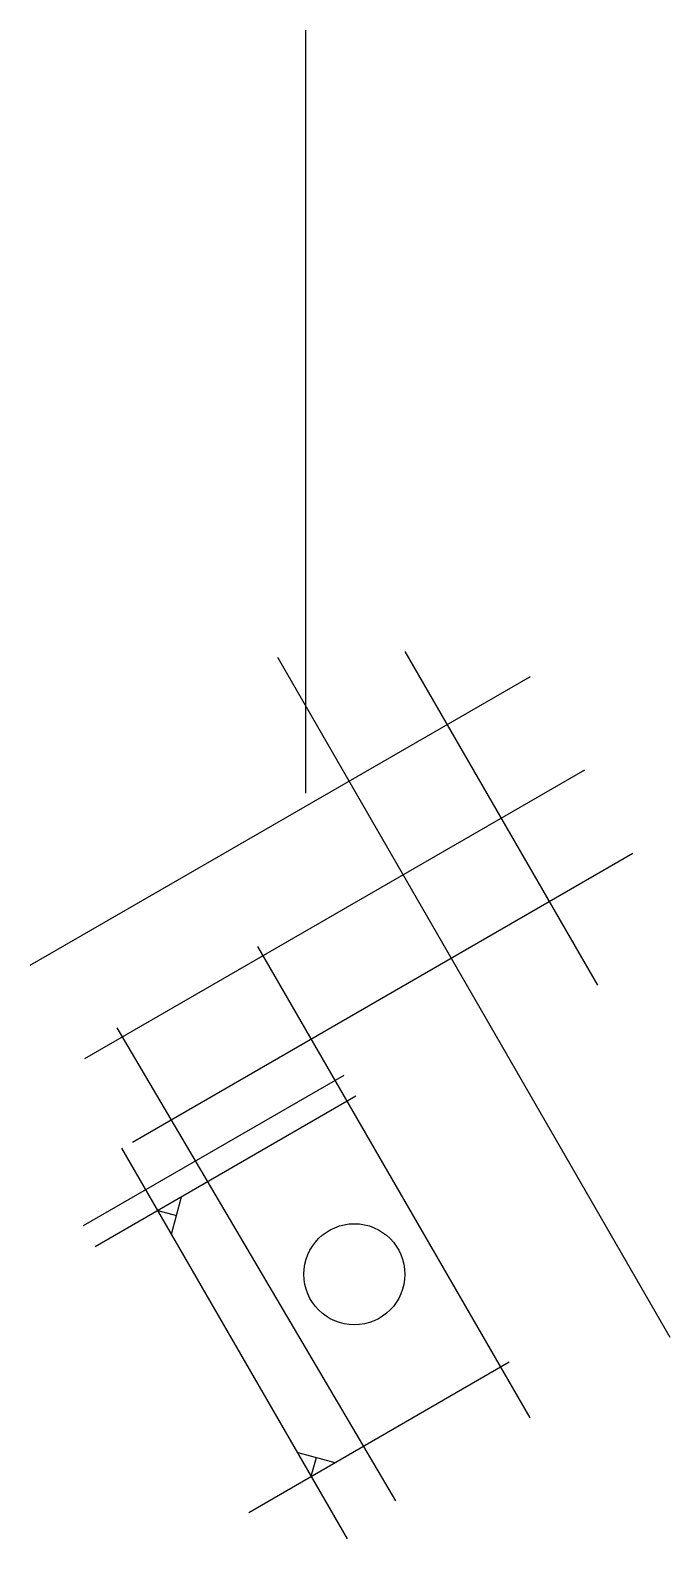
# Model space of a CAD drawing. Header units: millimetres. Extents: x -35 to 18, y -34 to 92.
import ezdxf

# ---------------------------------------------------------------- set-up
doc = ezdxf.new("R2010")
doc.units = ezdxf.units.MM
doc.layers.add('led', color=4, linetype='Continuous', lineweight=25, true_color=0x00ffff)

msp = doc.modelspace()

# ---------------------------------------------------------------- linework, layer by layer
at = {"layer": 'led', "flags": 128}
for points in [[(-11.82, 28.46), (-11.82, 91.86)], [(-3.59, 40.22), (12.41, 12.5)], [(-14.19, 39.75), (18.43, -16.75)], [(-34.73, 14.15), (6.84, 38.15)], [(11.34, 30.36), (-30.23, 6.36)], [(15.34, 23.43), (-26.23, -0.57)], [(-15.83, 15.71), (6.79, -23.47)], [(-27.53, 8.95), (-4.37, -30.36)], [(-8.67, 5), (-30.32, -7.5)], [(-7.67, 3.26), (-29.32, -9.24)], [(-8.37, -33.52), (-27.12, -1.04)], [(-24.12, -6.24), (-22.57, -6.65)], [(-22.99, -8.2), (-22.16, -5.1)], [(-16.57, -31.32), (5.08, -18.82)], [(-12.49, -26.34), (-9.41, -27.18)], [(-11.37, -28.32), (-10.95, -26.76)]]:
    msp.add_lwpolyline(points, dxfattribs=at)
at = {"layer": 'led'}
msp.add_circle((-7.79, -11.53), 4.2, dxfattribs=at)

doc.saveas('drawing.dxf')
